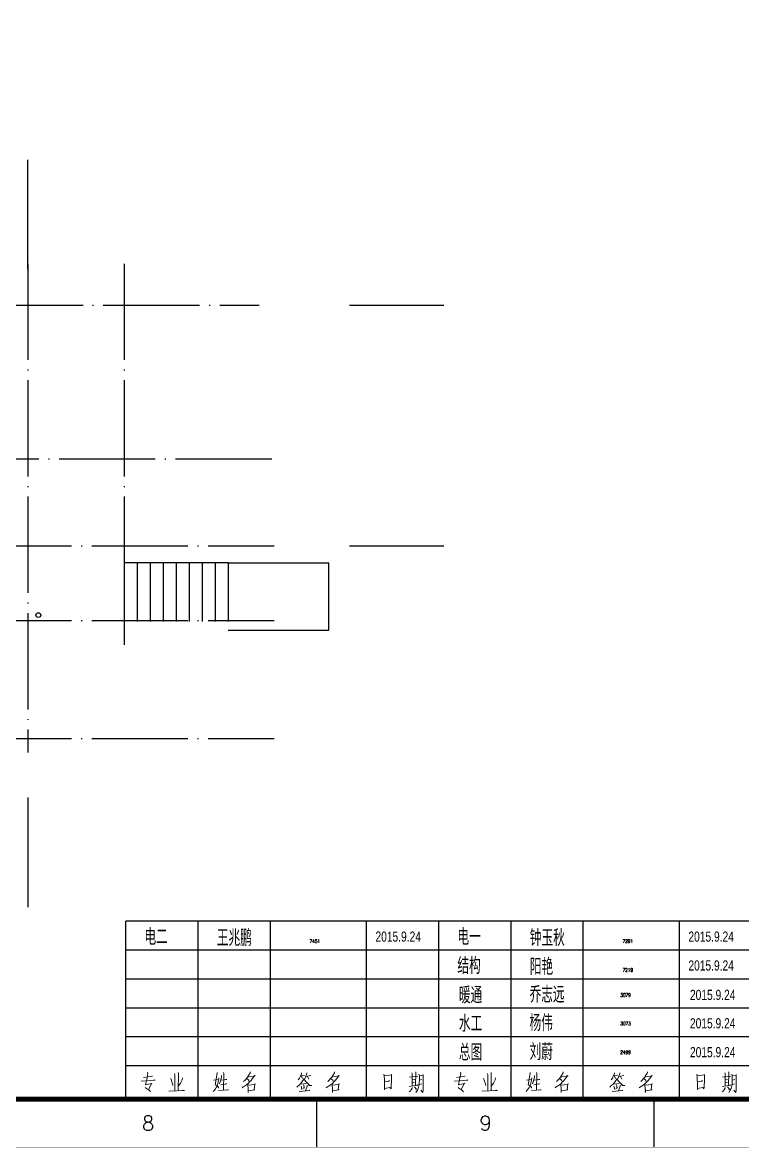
# Model space of a CAD drawing. Header units: millimetres. Extents: x 198973 to 283123, y 132052 to 191502.
# Drawn here: x 248950 to 263905, y 132072 to 155447 of the extents above; entities that cross this region are included whole.
import ezdxf
from ezdxf.enums import TextEntityAlignment as Align

# ---------------------------------------------------------------- set-up
doc = ezdxf.new("R2010")
doc.units = ezdxf.units.MM
doc.header["$LTSCALE"] = 1000
doc.linetypes.add('CENTER', pattern=[2, 1.25, -0.25, 0.25, -0.25])
doc.linetypes.add('DOTE', pattern=[2.42, 2, -0.2, 0.02, -0.2])
for name, color, linetype in [('01', 7, 'Continuous'), ('AXIS', 3, 'Continuous'), ('DOTE', 1, 'CENTER'), ('HQ1', 7, 'Continuous'), ('HQ2', 7, 'Continuous'), ('PUB_TEXT', 7, 'Continuous'), ('STAIR', 2, 'Continuous')]:
    doc.layers.add(name, color=color, linetype=linetype)
doc.styles.add('HZ', font='geditxt.shx', dxfattribs={"width": 0.75, "bigfont": 'hzfs_1.shx'})
doc.styles.add('HZTXT', font='haiwenrs.shx', dxfattribs={"bigfont": 'haiwenhz.shx'})
doc.styles.get("Standard").update_dxf_attribs({"font": 'txt', "bigfont": 'gbcbig.shx'})

# ---------------------------------------------------------------- blocks, each defined once
blk = doc.blocks.new('GEDI_HQ1_2012')
at = {"layer": 'HQ1', "color": 2}
for p, q in [((0, 37), (-65, 37)), ((-65, 0), (-65, 37)), ((-50, 0), (-50, 37)), ((-35, 0), (-35, 37)), ((-15, 0), (-15, 37)), ((0, 0), (0, 37)), ((-65, 31), (0, 31)), ((-65, 25), (0, 25)), ((-65, 19), (0, 19)), ((-65, 13), (0, 13)), ((-65, 7), (0, 7)), ((0, 0), (0, 7)), ((-65, 0), (0, 0))]:
    blk.add_line(p, q, dxfattribs=at)
at = {"layer": 'HQ1', "color": 7, "lineweight": 0}
for points in [[(-61.32, 4.51), (-59.5, 4.74), (-59.61, 4.74), (-59.81, 4.67)], [(-60.48, 5.59), (-60.45, 5.32), (-60.68, 4.06), (-60.94, 2.94), (-61, 3), (-59.61, 3.24), (-59.64, 3.34), (-60.33, 1.98)], [(-54.89, 5.32), (-54.83, 5.02), (-54.83, 1.71)], [(-54.16, 5.56), (-54.1, 5.29), (-54.16, 1.74)], [(-46.04, 5.53), (-46.04, 5.36), (-46.48, 3), (-46.3, 2.9), (-46.1, 2.73), (-45.92, 2.59), (-45.78, 2.42), (-45.7, 2.25)], [(-45.12, 4.88), (-45.12, 4.64), (-45.26, 3.99), (-45.4, 3.58), (-45.58, 3.21)], [(-44.71, 5.53), (-44.68, 5.32), (-44.74, 1.88)], [(-39.56, 4.64), (-39.47, 4.61), (-38.17, 4.84), (-38.25, 4.91), (-38.49, 4.57), (-38.74, 4.2), (-39.01, 3.89), (-39.3, 3.58), (-39.62, 3.27), (-39.96, 2.97), (-40.34, 2.69), (-40.4, 2.66), (-40.63, 2.52), (-40.86, 2.36)], [(-39.15, 5.7), (-39.18, 5.46), (-39.53, 4.91), (-39.73, 4.57), (-39.96, 4.26), (-40.25, 3.92), (-40.54, 3.69)], [(-28.5, 5.49), (-28.53, 5.26), (-28.76, 4.74), (-28.96, 4.33), (-29.2, 3.99)], [(-28.73, 4.81), (-27.89, 4.91)], [(-28.53, 4.78), (-28.33, 4.26)], [(-27.43, 5.49), (-27.4, 5.32), (-27.75, 4.37)], [(-27.6, 4.71), (-26.56, 4.88)], [(-22.07, 4.64), (-21.98, 4.61), (-20.68, 4.84), (-20.76, 4.91), (-20.99, 4.57), (-21.26, 4.2), (-21.52, 3.89), (-21.81, 3.58), (-22.12, 3.27), (-22.47, 2.97), (-22.85, 2.69), (-22.91, 2.66), (-23.14, 2.52), (-23.37, 2.36)], [(-21.66, 5.7), (-21.69, 5.46), (-22.04, 4.91), (-22.24, 4.57), (-22.47, 4.26), (-22.76, 3.92), (-23.05, 3.69)], [(-11.41, 5.19), (-11.35, 4.84), (-11.32, 4.09), (-11.29, 3.31), (-11.29, 3.21), (-11.29, 2.66), (-11.29, 1.94), (-11.29, 2.18), (-10.17, 2.39), (-9.93, 2.15), (-9.87, 2.46), (-9.87, 2.87), (-9.84, 3.65), (-9.82, 4.47), (-9.82, 5.15), (-9.79, 5.05), (-11.32, 4.81)], [(-6.08, 4.57), (-4.37, 4.78)], [(-5.62, 5.49), (-5.56, 5.29), (-5.56, 2.73)], [(-4.8, 5.7), (-4.75, 5.49), (-4.83, 2.83)], [(-4.14, 5.22), (-4.05, 4.84), (-4.05, 4.09), (-4.08, 3.27), (-4.14, 2.76), (-4.28, 2.22), (-4.46, 1.88), (-4.78, 1.37)], [(-4.05, 4.81), (-3.18, 4.98), (-3.27, 5.08), (-3.27, 4.03), (-3.27, 3.96), (-3.24, 2.42), (-3.27, 1.84), (-3.3, 1.5), (-3.33, 1.4), (-3.76, 1.84), (-3.36, 1.54)], [(-61.84, 3.75), (-58.95, 3.96), (-59.09, 3.99), (-59.26, 3.96)], [(-60.97, 2.42), (-60.62, 2.15), (-60.39, 1.98), (-60.13, 1.81), (-59.99, 1.67), (-59.9, 1.5)], [(-55.7, 4.3), (-55.3, 3.17), (-55.24, 2.8)], [(-53.24, 4.44), (-53.3, 3.99), (-53.67, 3.34), (-54.13, 2.66)], [(-45.7, 4.4), (-45.7, 4.26), (-45.81, 3.69), (-45.9, 3.24), (-45.95, 2.94), (-46.07, 2.69), (-46.25, 2.39), (-46.42, 2.12), (-46.62, 1.84), (-46.85, 1.57)], [(-46.82, 3.96), (-45.72, 4.09)], [(-45.29, 3), (-44.07, 3.17), (-44.22, 3.17), (-44.36, 3.11)], [(-45.17, 3.96), (-44.02, 4.06), (-44.1, 4.09), (-44.27, 4.06)], [(-39.88, 4.26), (-39.82, 4.23), (-39.5, 3.92), (-39.47, 3.75), (-39.59, 3.99)], [(-39.73, 3.04), (-39.67, 2.94), (-39.62, 2.08), (-39.59, 1.98), (-39.59, 1.37), (-39.62, 1.64), (-39.62, 1.74), (-38.19, 1.91), (-38.22, 1.91), (-38.37, 1.91), (-38.22, 3.17), (-38.17, 3.11), (-38.25, 3.07), (-39.64, 2.87)], [(-27.95, 4.37), (-27.98, 4.2), (-28.44, 3.58), (-28.47, 3.51), (-28.7, 3.21), (-29.11, 2.83), (-29.31, 2.66), (-29.51, 2.49)], [(-28.62, 2.66), (-28.47, 2.22), (-28.47, 2.01), (-28.5, 2.29)], [(-27.57, 3.27), (-28.5, 3.14)], [(-28.07, 2.94), (-27.95, 2.42), (-28.01, 2.15), (-28.01, 2.52)], [(-28.01, 4.13), (-26.85, 2.83), (-26.38, 2.83), (-26.85, 2.87), (-27.08, 3.11)], [(-27.34, 2.9), (-27.34, 2.66), (-27.69, 1.71)], [(-27.28, 4.67), (-27.02, 4.13)], [(-22.39, 4.26), (-22.33, 4.23), (-22.01, 3.92), (-21.98, 3.75), (-22.1, 3.99)], [(-22.24, 3.04), (-22.18, 2.94), (-22.12, 2.08), (-22.1, 1.98), (-22.1, 1.37), (-22.12, 1.64), (-22.12, 1.74), (-20.71, 1.91), (-20.74, 1.91), (-20.88, 1.91), (-20.74, 3.17), (-20.68, 3.11), (-20.76, 3.07), (-22.15, 2.87)], [(-11.29, 3.58), (-10.17, 3.79), (-10.28, 3.82), (-10.54, 3.69)], [(-6.17, 2.63), (-4.37, 2.9), (-4.46, 2.94), (-4.57, 2.83)], [(-5.5, 2.42), (-5.53, 2.25), (-5.76, 1.91), (-5.97, 1.67), (-6.17, 1.5)], [(-5.53, 3.99), (-5.01, 4.09)], [(-5.5, 3.41), (-5.04, 3.51)], [(-5.04, 2.52), (-4.72, 2.12), (-4.72, 1.94), (-4.83, 2.25)], [(-4.08, 3.07), (-4.02, 3.07), (-3.56, 3.17)], [(-4.02, 3.96), (-3.53, 4.06)], [(-56.1, 1.64), (-52.83, 1.81), (-52.98, 1.84), (-53.3, 1.77)], [(-45.75, 1.81), (-43.72, 1.91), (-43.93, 1.94), (-44.27, 1.88)], [(-28.99, 1.61), (-26.79, 1.77), (-26.93, 1.77), (-27.25, 1.74)]]:
    blk.add_lwpolyline(points, dxfattribs=at)
blk.add_text('223344', height=0.0001).set_placement((-22.1, 1.74))
blk = doc.blocks.new('GEDI_HQ2_2012')
at = {"layer": 'HQ2', "color": 2}
for p, q in [((0, 37), (-65, 37)), ((-65, 0), (-65, 37)), ((-50, 0), (-50, 37)), ((-35, 0), (-35, 37)), ((-15, 0), (-15, 37)), ((0, 0), (0, 37)), ((-65, 31), (0, 31)), ((-65, 25), (0, 25)), ((-65, 19), (0, 19)), ((-65, 13), (0, 13)), ((-65, 7), (0, 7)), ((0, 0), (0, 7)), ((-65, 0), (0, 0))]:
    blk.add_line(p, q, dxfattribs=at)
at = {"layer": 'HQ2', "color": 7, "lineweight": 0}
for points in [[(-61.32, 4.51), (-59.5, 4.74), (-59.61, 4.74), (-59.81, 4.67)], [(-60.48, 5.59), (-60.45, 5.32), (-60.68, 4.06), (-60.94, 2.94), (-61, 3), (-59.61, 3.24), (-59.64, 3.34), (-60.33, 1.98)], [(-54.89, 5.32), (-54.83, 5.02), (-54.83, 1.71)], [(-54.16, 5.56), (-54.1, 5.29), (-54.16, 1.74)], [(-46.04, 5.53), (-46.04, 5.36), (-46.48, 3), (-46.3, 2.9), (-46.1, 2.73), (-45.92, 2.59), (-45.78, 2.42), (-45.7, 2.25)], [(-45.12, 4.88), (-45.12, 4.64), (-45.26, 3.99), (-45.4, 3.58), (-45.58, 3.21)], [(-44.71, 5.53), (-44.68, 5.32), (-44.74, 1.88)], [(-39.56, 4.64), (-39.47, 4.61), (-38.17, 4.84), (-38.25, 4.91), (-38.49, 4.57), (-38.74, 4.2), (-39.01, 3.89), (-39.3, 3.58), (-39.62, 3.27), (-39.96, 2.97), (-40.34, 2.69), (-40.4, 2.66), (-40.63, 2.52), (-40.86, 2.36)], [(-39.15, 5.7), (-39.18, 5.46), (-39.53, 4.91), (-39.73, 4.57), (-39.96, 4.26), (-40.25, 3.92), (-40.54, 3.69)], [(-28.5, 5.49), (-28.53, 5.26), (-28.76, 4.74), (-28.96, 4.33), (-29.2, 3.99)], [(-28.73, 4.81), (-27.89, 4.91)], [(-28.53, 4.78), (-28.33, 4.26)], [(-27.43, 5.49), (-27.4, 5.32), (-27.75, 4.37)], [(-27.6, 4.71), (-26.56, 4.88)], [(-22.07, 4.64), (-21.98, 4.61), (-20.68, 4.84), (-20.76, 4.91), (-20.99, 4.57), (-21.26, 4.2), (-21.52, 3.89), (-21.81, 3.58), (-22.12, 3.27), (-22.47, 2.97), (-22.85, 2.69), (-22.91, 2.66), (-23.14, 2.52), (-23.37, 2.36)], [(-21.66, 5.7), (-21.69, 5.46), (-22.04, 4.91), (-22.24, 4.57), (-22.47, 4.26), (-22.76, 3.92), (-23.05, 3.69)], [(-11.41, 5.19), (-11.35, 4.84), (-11.32, 4.09), (-11.29, 3.31), (-11.29, 3.21), (-11.29, 2.66), (-11.29, 1.94), (-11.29, 2.18), (-10.17, 2.39), (-9.93, 2.15), (-9.87, 2.46), (-9.87, 2.87), (-9.84, 3.65), (-9.82, 4.47), (-9.82, 5.15), (-9.79, 5.05), (-11.32, 4.81)], [(-6.08, 4.57), (-4.37, 4.78)], [(-5.62, 5.49), (-5.56, 5.29), (-5.56, 2.73)], [(-4.8, 5.7), (-4.75, 5.49), (-4.83, 2.83)], [(-4.14, 5.22), (-4.05, 4.84), (-4.05, 4.09), (-4.08, 3.27), (-4.14, 2.76), (-4.28, 2.22), (-4.46, 1.88), (-4.78, 1.37)], [(-4.05, 4.81), (-3.18, 4.98), (-3.27, 5.08), (-3.27, 4.03), (-3.27, 3.96), (-3.24, 2.42), (-3.27, 1.84), (-3.3, 1.5), (-3.33, 1.4), (-3.76, 1.84), (-3.36, 1.54)], [(-61.84, 3.75), (-58.95, 3.96), (-59.09, 3.99), (-59.26, 3.96)], [(-60.97, 2.42), (-60.62, 2.15), (-60.39, 1.98), (-60.13, 1.81), (-59.99, 1.67), (-59.9, 1.5)], [(-55.7, 4.3), (-55.3, 3.17), (-55.24, 2.8)], [(-53.24, 4.44), (-53.3, 3.99), (-53.67, 3.34), (-54.13, 2.66)], [(-45.7, 4.4), (-45.7, 4.26), (-45.81, 3.69), (-45.9, 3.24), (-45.95, 2.94), (-46.07, 2.69), (-46.25, 2.39), (-46.42, 2.12), (-46.62, 1.84), (-46.85, 1.57)], [(-46.82, 3.96), (-45.72, 4.09)], [(-45.29, 3), (-44.07, 3.17), (-44.22, 3.17), (-44.36, 3.11)], [(-45.17, 3.96), (-44.02, 4.06), (-44.1, 4.09), (-44.27, 4.06)], [(-39.88, 4.26), (-39.82, 4.23), (-39.5, 3.92), (-39.47, 3.75), (-39.59, 3.99)], [(-39.73, 3.04), (-39.67, 2.94), (-39.62, 2.08), (-39.59, 1.98), (-39.59, 1.37), (-39.62, 1.64), (-39.62, 1.74), (-38.19, 1.91), (-38.22, 1.91), (-38.37, 1.91), (-38.22, 3.17), (-38.17, 3.11), (-38.25, 3.07), (-39.64, 2.87)], [(-27.95, 4.37), (-27.98, 4.2), (-28.44, 3.58), (-28.47, 3.51), (-28.7, 3.21), (-29.11, 2.83), (-29.31, 2.66), (-29.51, 2.49)], [(-28.62, 2.66), (-28.47, 2.22), (-28.47, 2.01), (-28.5, 2.29)], [(-27.57, 3.27), (-28.5, 3.14)], [(-28.07, 2.94), (-27.95, 2.42), (-28.01, 2.15), (-28.01, 2.52)], [(-28.01, 4.13), (-26.85, 2.83), (-26.38, 2.83), (-26.85, 2.87), (-27.08, 3.11)], [(-27.34, 2.9), (-27.34, 2.66), (-27.69, 1.71)], [(-27.28, 4.67), (-27.02, 4.13)], [(-22.39, 4.26), (-22.33, 4.23), (-22.01, 3.92), (-21.98, 3.75), (-22.1, 3.99)], [(-22.24, 3.04), (-22.18, 2.94), (-22.12, 2.08), (-22.1, 1.98), (-22.1, 1.37), (-22.12, 1.64), (-22.12, 1.74), (-20.71, 1.91), (-20.74, 1.91), (-20.88, 1.91), (-20.74, 3.17), (-20.68, 3.11), (-20.76, 3.07), (-22.15, 2.87)], [(-11.29, 3.58), (-10.17, 3.79), (-10.28, 3.82), (-10.54, 3.69)], [(-6.17, 2.63), (-4.37, 2.9), (-4.46, 2.94), (-4.57, 2.83)], [(-5.5, 2.42), (-5.53, 2.25), (-5.76, 1.91), (-5.97, 1.67), (-6.17, 1.5)], [(-5.53, 3.99), (-5.01, 4.09)], [(-5.5, 3.41), (-5.04, 3.51)], [(-5.04, 2.52), (-4.72, 2.12), (-4.72, 1.94), (-4.83, 2.25)], [(-4.08, 3.07), (-4.02, 3.07), (-3.56, 3.17)], [(-4.02, 3.96), (-3.53, 4.06)], [(-56.1, 1.64), (-52.83, 1.81), (-52.98, 1.84), (-53.3, 1.77)], [(-45.75, 1.81), (-43.72, 1.91), (-43.93, 1.94), (-44.27, 1.88)], [(-28.99, 1.61), (-26.79, 1.77), (-26.93, 1.77), (-27.25, 1.74)]]:
    blk.add_lwpolyline(points, dxfattribs=at)
blk.add_text('112233', height=0.0001).set_placement((-22.1, 1.74))
blk = doc.blocks.new('GEDI_WK_A1')
at = {"color": 3}
for p, q in [((560.67, 0), (560.67, 10)), ((630.75, 0), (630.75, 10))]:
    blk.add_line(p, q, dxfattribs=at)
for points, const_width in [([(0, 0), (841, 0), (841, 594), (0, 594)], 0.1), ([(25, 10), (831, 10), (831, 584), (25, 584)], 1)]:
    blk.add_lwpolyline(points, close=True, dxfattribs=dict(at, const_width=const_width))
for s, p in [('8', (525.62, 5)), ('9', (595.71, 5))]:
    blk.add_text(s, height=3, dxfattribs=at).set_placement(p, align=Align.MIDDLE)

msp = doc.modelspace()

# ---------------------------------------------------------------- linework, layer by layer
at = {"layer": '01'}
msp.add_line((253220, 144223), (251060, 144223), dxfattribs=at)
at = {"layer": 'AXIS'}
for p, q in [((249060, 150319), (249060, 152594)), ((255742, 149573), (257702, 149573)), ((255742, 144573), (257702, 144573)), ((249060, 139341), (249060, 137066))]:
    msp.add_line(p, q, dxfattribs=at)
at = {"layer": 'DOTE', "linetype": 'DOTE'}
for p, q in [((249060, 150435), (249060, 140279)), ((251060, 150435), (251060, 142513)), ((211907, 149573), (253866, 149573)), ((254129, 146373), (248295, 146373)), ((211667, 144573), (254175, 144573)), ((211667, 143023), (254175, 143023)), ((211667, 140573), (254175, 140573))]:
    msp.add_line(p, q, dxfattribs=at)
at = {"layer": 'STAIR'}
for p, q in [((251060, 144223), (251060, 143003)), ((251330, 144223), (251330, 143003)), ((251600, 144223), (251600, 143003)), ((251870, 144223), (251870, 143003)), ((252140, 144223), (252140, 143003)), ((252410, 144223), (252410, 143003)), ((252680, 144223), (252680, 143003)), ((252950, 144223), (252950, 143003)), ((253220, 144223), (255310, 144222)), ((253220, 144223), (253220, 143003)), ((255310, 142823), (255310, 144222)), ((253220, 142823), (255310, 142823))]:
    msp.add_line(p, q, dxfattribs=at)
msp.add_circle((249279, 143134), 50, dxfattribs=at)

# ---------------------------------------------------------------- block references
at = {"xscale": 100, "yscale": 100, "zscale": 100}
for name, p in [('GEDI_WK_A1', (198998, 132077)), ('GEDI_HQ2_2012', (257598, 133077)), ('GEDI_HQ1_2012', (264098, 133077))]:
    msp.add_blockref(name, p, dxfattribs=at)

# ---------------------------------------------------------------- texts
at = {"layer": 'PUB_TEXT', "color": 3, "style": 'HZTXT', "width": 0.75}
for s, height, p in [('电二', 340.2, (251483, 136278)), ('王兆鹏', 340.2, (252987, 136257)), ('2015.9.24', 211.7, (256282, 136348)), ('电一', 340.2, (257983, 136278)), ('钟玉秋', 340.2, (259487, 136257)), ('2015.9.24', 211.7, (262782, 136348)), ('结构', 340.2, (257983, 135678)), ('阳艳', 340.2, (259487, 135657)), ('2015.9.24', 211.7, (262782, 135748)), ('暖通', 340.2, (258015, 135067)), ('乔志远', 340.2, (259482, 135079)), ('2015.9.24', 211.7, (262814, 135137)), ('水工', 340.2, (258015, 134477)), ('杨伟', 340.2, (259482, 134489)), ('2015.9.24', 211.7, (262814, 134547)), ('总图', 340.2, (258015, 133877)), ('刘蔚', 340.2, (259482, 133889)), ('2015.9.24', 211.7, (262814, 133947))]:
    msp.add_text(s, height=height, dxfattribs=at).set_placement(p)
at = {"layer": 'PUB_TEXT', "style": 'HZ', "width": 0.7}
for s, p in [('7451', (254912, 136322)), ('7291', (261412, 136322)), ('7219', (261412, 135722)), ('3079', (261366, 135201)), ('3073', (261366, 134611)), ('2499', (261366, 134011))]:
    msp.add_text(s, height=75, dxfattribs=at).set_placement(p)

doc.saveas('drawing.dxf')
